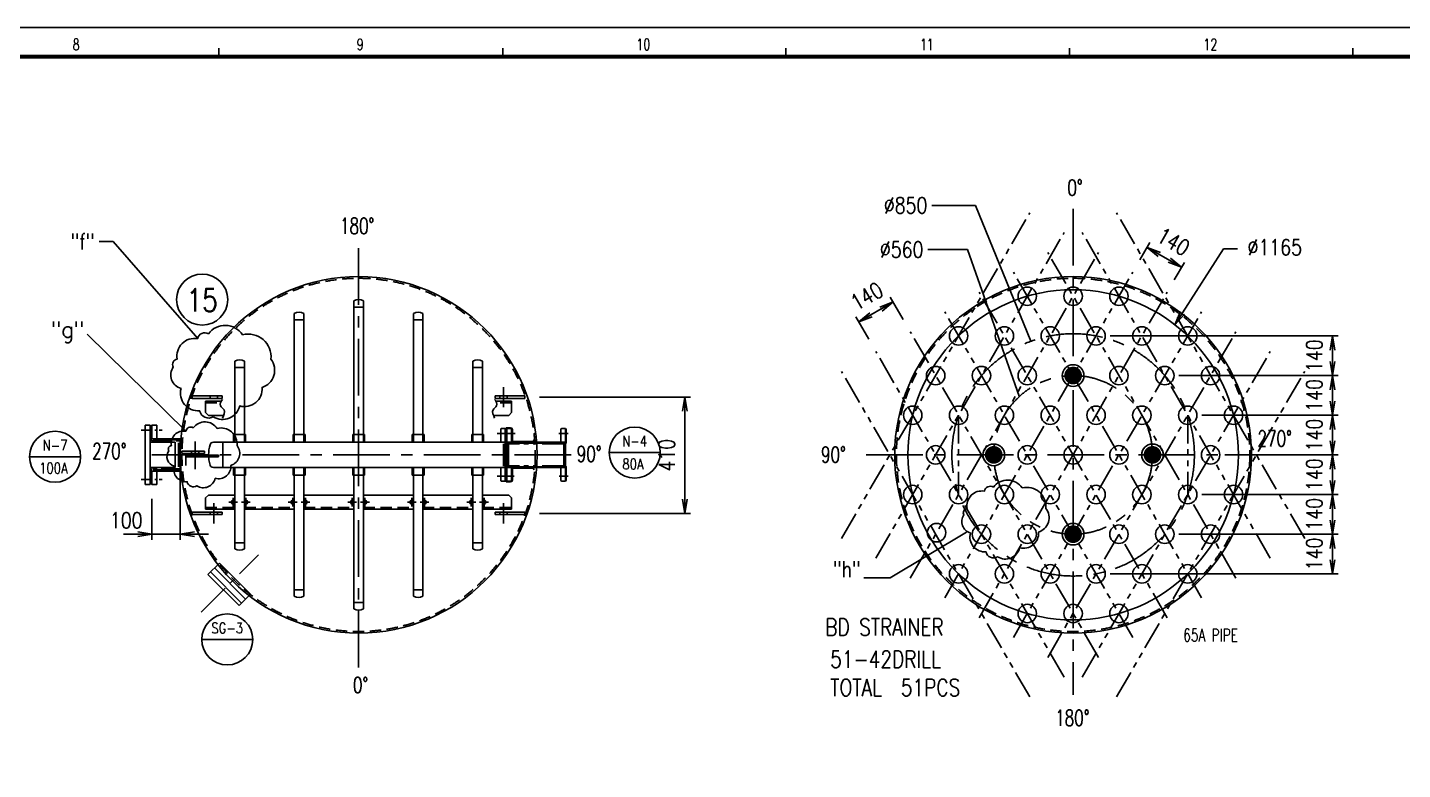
# Model space of a CAD drawing. Extents: x 0 to 36769, y -42 to 11490.
# Drawn here: x 23858 to 28708, y 8864 to 11484 of the extents above; entities that cross this region are included whole.
import ezdxf
from ezdxf.enums import TextEntityAlignment as Align

# ---------------------------------------------------------------- set-up
doc = ezdxf.new("R2010")
doc.units = 0
doc.header["$LTSCALE"] = 160
doc.header["$MEASUREMENT"] = 0
for name, pattern in [('CENTER', [2, 1.25, -0.25, 0.25, -0.25]), ('HIDDEN', [0.375, 0.25, -0.125]), ('PHANTOM2', [1.25, 0.625, -0.125, 0.125, -0.125, 0.125, -0.125])]:
    doc.linetypes.add(name, pattern=pattern)
doc.layers.get('0').update_dxf_attribs({"linetype": 'CONTINUOUS'})
doc.layers.get('DEFPOINTS').update_dxf_attribs({"linetype": 'CONTINUOUS'})
for name, color, linetype in [('CAS', 30, 'CONTINUOUS'), ('DIM', 7, 'CONTINUOUS'), ('EQI', 3, 'CONTINUOUS'), ('T-F', 7, 'CONTINUOUS'), ('T-N', 4, 'CONTINUOUS'), ('TEXT', 7, 'CONTINUOUS'), ('ZL', 5, 'CONTINUOUS'), ('機器', 3, 'CONTINUOUS')]:
    doc.layers.add(name, color=color, linetype=linetype)
doc.styles.add('CHINA', font='ROMANS', dxfattribs={"bigfont": 'LSP'})
doc.styles.add('DIM', font='ROMANS', dxfattribs={"width": 0.7, "bigfont": 'EXTFONT.shx'})
doc.styles.add('NMS2', font='romans.shx', dxfattribs={"width": 0.7})
doc.styles.add('ROMANSEXTFONT', font='romans.shx', dxfattribs={"width": 0.8, "bigfont": 'extfont.shx'})
doc.dimstyles.get("Standard").update_dxf_attribs({"dimscale": 20, "dimtxt": 2.8, "dimasz": 2.5, "dimexe": 1, "dimexo": 2.5, "dimgap": 0.8, "dimtad": 1, "dimdec": 0, "dimrnd": 0.5, "dimzin": 9, "dimdsep": 46, "dimtxsty": 'ROMANSEXTFONT', "dimblk": 'OPEN', "dimcen": -0.6, "dimclrd": 256, "dimclre": 256, "dimclrt": 2, "dimadec": 0, "dimazin": 0, "dimtfac": 1, "dimtdec": 0, "dimtmove": 1, "dimatfit": 3, "dimldrblk": 'OPEN', "dimfxl": 0, "dimtvp": 1, "dimtolj": 1, "dimtzin": 9, "dimarcsym": 0})

# ---------------------------------------------------------------- blocks, each defined once
blk = doc.blocks.new('OPEN')
blk = doc.blocks.new('_OPEN')
at = {"color": 0, "linetype": 'ByBlock'}
for p, q in [((-1, 0.167), (0, 0)), ((0, 0), (-1, -0.167)), ((0, 0), (-1, 0))]:
    blk.add_line(p, q, dxfattribs=at)
blk = doc.blocks.new('*D161')
at = {"linetype": 'ByBlock'}
for p, q in [((27919.7, 9695.1), (28481.2, 9695.1)), ((28461.2, 9555.1), (28461.2, 9695.1)), ((27627.3, 9555.1), (27627.3, 9555.1)), ((27677.3, 9555.1), (28481.2, 9555.1))]:
    blk.add_line(p, q, dxfattribs=at)
at = {"layer": 'DEFPOINTS', "linetype": 'ByBlock'}
for p in [(27869.7, 9695.1), (27627.3, 9555.1)]:
    blk.add_point(p, dxfattribs=at)
at = {"linetype": 'ByBlock', "xscale": 50, "yscale": 50, "zscale": 50}
for p, rotation in [((28461.2, 9695.1), 90), ((28461.2, 9555.1), 270)]:
    blk.add_blockref('_OPEN', p, dxfattribs=dict(at, rotation=rotation))
at = {"color": 2, "linetype": 'ByBlock', "insert": (28397.2, 9625.1), "char_height": 56, "attachment_point": 5, "rotation": 90, "style": 'ROMANSEXTFONT'}
blk.add_mtext('\\A1;140', dxfattribs=at)
blk = doc.blocks.new('*D175')
at = {"linetype": 'ByBlock'}
for p, q in [((25664.2, 10179.2), (26196.9, 10179.2)), ((26176.9, 9768.6), (26176.9, 10179.2)), ((25614.2, 9768.6), (25614.2, 9768.6)), ((25664.2, 9768.6), (26196.9, 9768.6))]:
    blk.add_line(p, q, dxfattribs=at)
at = {"layer": 'DEFPOINTS', "linetype": 'ByBlock'}
for p in [(25614.2, 10179.2), (25614.2, 9768.6)]:
    blk.add_point(p, dxfattribs=at)
at = {"linetype": 'ByBlock', "xscale": 50, "yscale": 50, "zscale": 50}
for p, rotation in [((26176.9, 10179.2), 90), ((26176.9, 9768.6), 270)]:
    blk.add_blockref('_OPEN', p, dxfattribs=dict(at, rotation=rotation))
at = {"color": 2, "linetype": 'ByBlock', "insert": (26112.9, 9973.9), "char_height": 56, "attachment_point": 5, "rotation": 90, "style": 'ROMANSEXTFONT'}
blk.add_mtext('410', dxfattribs=at)
blk = doc.blocks.new('*D176')
at = {"linetype": 'ByBlock'}
for p, q in [((26947.1, 10453.1), (26901.5, 10532.2)), ((26911.5, 10514.8), (26790.2, 10444.8)), ((26825.9, 10383.1), (26780.2, 10462.2)), ((26972.1, 10409.8), (26972.1, 10409.8))]:
    blk.add_line(p, q, dxfattribs=at)
at = {"layer": 'DEFPOINTS', "linetype": 'ByBlock'}
for p in [(26972.1, 10409.8), (26850.9, 10339.8)]:
    blk.add_point(p, dxfattribs=at)
at = {"linetype": 'ByBlock', "xscale": 50, "yscale": 50, "zscale": 50}
for p, rotation in [((26790.2, 10444.8), 209.9999999999999), ((26911.5, 10514.8), 29.99999999999989)]:
    blk.add_blockref('_OPEN', p, dxfattribs=dict(at, rotation=rotation))
at = {"color": 2, "linetype": 'ByBlock', "insert": (26818.8, 10535.3), "char_height": 56, "attachment_point": 5, "rotation": 30, "style": 'ROMANSEXTFONT'}
blk.add_mtext('\\A1;140', dxfattribs=at)
blk = doc.blocks.new('*D177')
at = {"linetype": 'ByBlock'}
for p, q in [((27782, 10663.1), (27817.5, 10724.5)), ((27807.5, 10707.2), (27928.7, 10637.2)), ((27903.2, 10593.1), (27938.7, 10654.5)), ((27757, 10619.8), (27757, 10619.8))]:
    blk.add_line(p, q, dxfattribs=at)
at = {"layer": 'DEFPOINTS', "linetype": 'ByBlock'}
for p in [(27757, 10619.8), (27878.2, 10549.8)]:
    blk.add_point(p, dxfattribs=at)
at = {"linetype": 'ByBlock', "xscale": 50, "yscale": 50, "zscale": 50}
for p, rotation in [((27807.5, 10707.2), 150.0000000000001), ((27928.7, 10637.2), 330.0000000000001)]:
    blk.add_blockref('_OPEN', p, dxfattribs=dict(at, rotation=rotation))
at = {"color": 2, "linetype": 'ByBlock', "insert": (27900.1, 10727.6), "char_height": 56, "attachment_point": 5, "rotation": 330, "style": 'ROMANSEXTFONT'}
blk.add_mtext('\\A1;140', dxfattribs=at)
blk = doc.blocks.new('*D178')
at = {"linetype": 'ByBlock'}
for p, q in [((28000.6, 9835.1), (28481.2, 9835.1)), ((28461.2, 9695.1), (28461.2, 9835.1)), ((27869.7, 9695.1), (27869.7, 9695.1)), ((27919.7, 9695.1), (28481.2, 9695.1))]:
    blk.add_line(p, q, dxfattribs=at)
at = {"layer": 'DEFPOINTS', "linetype": 'ByBlock'}
for p in [(27950.6, 9835.1), (27869.7, 9695.1)]:
    blk.add_point(p, dxfattribs=at)
at = {"linetype": 'ByBlock', "xscale": 50, "yscale": 50, "zscale": 50}
for p, rotation in [((28461.2, 9835.1), 90), ((28461.2, 9695.1), 270)]:
    blk.add_blockref('_OPEN', p, dxfattribs=dict(at, rotation=rotation))
at = {"color": 2, "linetype": 'ByBlock', "insert": (28397.2, 9765.1), "char_height": 56, "attachment_point": 5, "rotation": 90, "style": 'ROMANSEXTFONT'}
blk.add_mtext('\\A1;140', dxfattribs=at)
blk = doc.blocks.new('*D179')
at = {"linetype": 'ByBlock'}
for p, q in [((28031.4, 9975.1), (28031.4, 9975.1)), ((28081.4, 9975.1), (28481.2, 9975.1)), ((28461.2, 9975.1), (28461.2, 9835.1)), ((28000.6, 9835.1), (28481.2, 9835.1))]:
    blk.add_line(p, q, dxfattribs=at)
at = {"layer": 'DEFPOINTS', "linetype": 'ByBlock'}
for p in [(28031.4, 9975.1), (27950.6, 9835.1)]:
    blk.add_point(p, dxfattribs=at)
at = {"linetype": 'ByBlock', "xscale": 50, "yscale": 50, "zscale": 50}
for p, rotation in [((28461.2, 9975.1), 90), ((28461.2, 9835.1), 270)]:
    blk.add_blockref('_OPEN', p, dxfattribs=dict(at, rotation=rotation))
at = {"color": 2, "linetype": 'ByBlock', "insert": (28397.2, 9905.1), "char_height": 56, "attachment_point": 5, "rotation": 90, "style": 'ROMANSEXTFONT'}
blk.add_mtext('\\A1;140', dxfattribs=at)
blk = doc.blocks.new('*D180')
at = {"linetype": 'ByBlock'}
for p, q in [((27950.6, 10115.1), (27950.6, 10115.1)), ((28000.6, 10115.1), (28481.2, 10115.1)), ((28461.2, 10115.1), (28461.2, 9975.1)), ((28346.4, 9975.1), (28481.2, 9975.1))]:
    blk.add_line(p, q, dxfattribs=at)
at = {"layer": 'DEFPOINTS', "linetype": 'ByBlock'}
for p in [(27950.6, 10115.1), (28296.4, 9975.1)]:
    blk.add_point(p, dxfattribs=at)
at = {"linetype": 'ByBlock', "xscale": 50, "yscale": 50, "zscale": 50}
for p, rotation in [((28461.2, 10115.1), 90), ((28461.2, 9975.1), 270)]:
    blk.add_blockref('_OPEN', p, dxfattribs=dict(at, rotation=rotation))
at = {"color": 2, "linetype": 'ByBlock', "insert": (28397.2, 10045.1), "char_height": 56, "attachment_point": 5, "rotation": 90, "style": 'ROMANSEXTFONT'}
blk.add_mtext('\\A1;140', dxfattribs=at)
blk = doc.blocks.new('*D181')
at = {"linetype": 'ByBlock'}
for p, q in [((27869.7, 10255.1), (27869.7, 10255.1)), ((27919.7, 10255.1), (28481.2, 10255.1)), ((28461.2, 10255.1), (28461.2, 10115.1)), ((28000.6, 10115.1), (28481.2, 10115.1))]:
    blk.add_line(p, q, dxfattribs=at)
at = {"layer": 'DEFPOINTS', "linetype": 'ByBlock'}
for p in [(27869.7, 10255.1), (27950.6, 10115.1)]:
    blk.add_point(p, dxfattribs=at)
at = {"linetype": 'ByBlock', "xscale": 50, "yscale": 50, "zscale": 50}
for p, rotation in [((28461.2, 10255.1), 90), ((28461.2, 10115.1), 270)]:
    blk.add_blockref('_OPEN', p, dxfattribs=dict(at, rotation=rotation))
at = {"color": 2, "linetype": 'ByBlock', "insert": (28397.2, 10185.1), "char_height": 56, "attachment_point": 5, "rotation": 90, "style": 'ROMANSEXTFONT'}
blk.add_mtext('\\A1;140', dxfattribs=at)
blk = doc.blocks.new('*D182')
at = {"linetype": 'ByBlock'}
for p, q in [((27627.3, 10395.1), (27627.3, 10395.1)), ((27677.3, 10395.1), (28481.2, 10395.1)), ((28461.2, 10395.1), (28461.2, 10255.1)), ((27919.7, 10255.1), (28481.2, 10255.1))]:
    blk.add_line(p, q, dxfattribs=at)
at = {"layer": 'DEFPOINTS', "linetype": 'ByBlock'}
for p in [(27627.3, 10395.1), (27869.7, 10255.1)]:
    blk.add_point(p, dxfattribs=at)
at = {"linetype": 'ByBlock', "xscale": 50, "yscale": 50, "zscale": 50}
for p, rotation in [((28461.2, 10395.1), 90), ((28461.2, 10255.1), 270)]:
    blk.add_blockref('_OPEN', p, dxfattribs=dict(at, rotation=rotation))
at = {"color": 2, "linetype": 'ByBlock', "insert": (28397.2, 10325.1), "char_height": 56, "attachment_point": 5, "rotation": 90, "style": 'ROMANSEXTFONT'}
blk.add_mtext('\\A1;140', dxfattribs=at)

msp = doc.modelspace()

# ---------------------------------------------------------------- linework, layer by layer
at = {"layer": 'CAS'}
for centre in [(24583.5153, 9808.12001), (24628.5153, 9808.12001), (24793.5153, 9808.12001), (24838.5153, 9808.12001), (25003.5153, 9808.12001), (25048.5153, 9808.12001), (25213.5153, 9808.12001), (25258.5153, 9808.12001), (25423.5153, 9808.12001), (25468.5153, 9808.12001)]:
    msp.add_circle(centre, 6.5, dxfattribs=at)
at = {"layer": 'DIM'}
for p, q in [((27932.39706, 10476.33779), (28076.66543, 10702.86376)), ((28076.66543, 10702.86376), (28126.66543, 10702.86376)), ((24396.69969, 9925.0615), (24396.69969, 9675.60713)), ((24296.69969, 9820.05952), (24296.69969, 9675.60713)), ((24246.69969, 9695.60713), (24196.69969, 9695.60713)), ((24396.69969, 9695.60713), (24296.69969, 9695.60713)), ((24441.69969, 9695.60713), (24496.69969, 9695.60713))]:
    msp.add_line(p, q, dxfattribs=at)
at = {"layer": 'DIM', "color": 1, "linetype": 'CENTER'}
for radius in [427.70706, 280]:
    msp.add_circle((27546.43103, 9975.0615), radius, dxfattribs=at)
at = {"layer": 'EQI', "color": 1, "linetype": 'PHANTOM2'}
for p, q in [((26729.65892, 9680.37071), (27393.25468, 10829.75229)), ((28363.20313, 9680.37071), (27699.60737, 10829.75229)), ((26850.90247, 9610.37071), (27514.49824, 10759.75229)), ((28241.95958, 9610.37071), (27578.36381, 10759.75229)), ((26972.14603, 9540.37071), (27635.74179, 10689.75229)), ((28120.71602, 9540.37071), (27457.12026, 10689.75229)), ((27093.38959, 9470.37071), (27756.98535, 10619.75229)), ((27999.47246, 9470.37071), (27335.8767, 10619.75229)), ((27878.22891, 9400.37071), (27214.63314, 10549.75229)), ((27214.63314, 9400.37071), (27878.22891, 10549.75229)), ((27756.98535, 9330.37071), (27093.38959, 10479.75229)), ((27335.8767, 9330.37071), (27999.47246, 10479.75229)), ((27635.74179, 9260.37071), (26972.14603, 10409.75229)), ((27457.12026, 9260.37071), (28120.71602, 10409.75229)), ((27514.49824, 9190.37071), (26850.90247, 10339.75229)), ((27578.36381, 9190.37071), (28241.95958, 10339.75229)), ((27393.25468, 9120.37071), (26729.65892, 10269.75229)), ((27699.60737, 9120.37071), (28363.20313, 10269.75229)), ((27142.28584, 10115.0615), (27142.28584, 9835.0615)), ((27950.57621, 10115.0615), (27950.57621, 9835.0615))]:
    msp.add_line(p, q, dxfattribs=at)
at = {"layer": 'EQI', "color": 6}
for p, q in [((25009.1153, 10496.64505), (25009.1153, 10518.61424)), ((25009.1153, 10496.64505), (25009.1153, 10019.56105)), ((25009.1153, 10496.64505), (25042.9153, 10496.64505)), ((25042.9153, 10496.64505), (25042.9153, 10518.61424)), ((25042.9153, 10496.64505), (25042.9153, 10019.56105)), ((24799.1153, 10452.00038), (24799.1153, 10473.96957)), ((24799.1153, 10452.00038), (24799.1153, 10019.56105)), ((24799.1153, 10452.00038), (24832.9153, 10452.00038)), ((24832.9153, 10452.00038), (24832.9153, 10473.96957)), ((24832.9153, 10452.00038), (24832.9153, 10019.56105)), ((25219.1153, 10452.00038), (25219.1153, 10473.96957)), ((25219.1153, 10452.00038), (25219.1153, 10019.56105)), ((25219.1153, 10452.00038), (25252.9153, 10452.00038)), ((25252.9153, 10452.00038), (25252.9153, 10473.96957)), ((25252.9153, 10452.00038), (25252.9153, 10019.56105)), ((24589.1153, 10284.01717), (24589.1153, 10305.98636)), ((24589.1153, 10284.01717), (24589.1153, 10019.56105)), ((24589.1153, 10284.01717), (24622.9153, 10284.01717)), ((24622.9153, 10284.01717), (24622.9153, 10305.98636)), ((24622.9153, 10284.01717), (24622.9153, 10019.56105)), ((25429.1153, 10284.01717), (25429.1153, 10305.98636)), ((25429.1153, 10284.01717), (25429.1153, 10019.56105)), ((25429.1153, 10284.01717), (25462.9153, 10284.01717)), ((25462.9153, 10284.01717), (25462.9153, 10305.98636)), ((25462.9153, 10284.01717), (25462.9153, 10019.56105)), ((24585.1153, 10046.56105), (24585.1153, 10019.56105)), ((24626.9153, 10046.56105), (24585.1153, 10046.56105)), ((24626.9153, 10046.56105), (24626.9153, 10019.56105)), ((24795.1153, 10046.56105), (24795.1153, 10019.56105)), ((24836.9153, 10046.56105), (24795.1153, 10046.56105)), ((24836.9153, 10046.56105), (24836.9153, 10019.56105)), ((25046.9153, 10046.56105), (25005.1153, 10046.56105)), ((25005.1153, 10046.56105), (25005.1153, 10019.56105)), ((25046.9153, 10046.56105), (25046.9153, 10019.56105)), ((25215.1153, 10046.56105), (25215.1153, 10019.56105)), ((25256.9153, 10046.56105), (25215.1153, 10046.56105)), ((25256.9153, 10046.56105), (25256.9153, 10019.56105)), ((25466.9153, 10046.56105), (25425.1153, 10046.56105)), ((25425.1153, 10046.56105), (25425.1153, 10019.56105)), ((25466.9153, 10046.56105), (25466.9153, 10019.56105)), ((25527.3309, 10064.56151), (25527.3309, 10019.56105)), ((25530.3309, 10067.5615), (25543.3309, 10067.5615)), ((25543.3309, 10067.5615), (25543.3309, 10019.56105)), ((24547.62051, 10019.5615), (24513.54236, 10019.5615)), ((25543.3309, 10019.56105), (24535.97183, 10019.56105)), ((24547.62051, 10019.5615), (24547.62051, 9930.5615)), ((24547.62051, 9930.5615), (24513.54236, 9930.5615)), ((25543.3309, 9930.56105), (24535.97183, 9930.56105)), ((24585.1153, 9930.56105), (24585.1153, 9903.56105)), ((24626.9153, 9903.56105), (24585.1153, 9903.56105)), ((24589.1153, 9930.56105), (24589.1153, 9656.11972)), ((24622.9153, 9930.56105), (24622.9153, 9656.11972)), ((24626.9153, 9930.56105), (24626.9153, 9903.56105)), ((24795.1153, 9930.56105), (24795.1153, 9903.56105)), ((24836.9153, 9903.56105), (24795.1153, 9903.56105)), ((24799.1153, 9930.56105), (24799.1153, 9498.12262)), ((24832.9153, 9930.56105), (24832.9153, 9498.12262)), ((24836.9153, 9930.56105), (24836.9153, 9903.56105)), ((25005.1153, 9930.56105), (25005.1153, 9903.56105)), ((25046.9153, 9903.56105), (25005.1153, 9903.56105)), ((25009.1153, 9930.56105), (25009.1153, 9453.47795)), ((25042.9153, 9930.56105), (25042.9153, 9453.47795)), ((25046.9153, 9930.56105), (25046.9153, 9903.56105)), ((25215.1153, 9930.56105), (25215.1153, 9903.56105)), ((25256.9153, 9903.56105), (25215.1153, 9903.56105)), ((25219.1153, 9930.56105), (25219.1153, 9498.12262)), ((25252.9153, 9930.56105), (25252.9153, 9498.12262)), ((25256.9153, 9930.56105), (25256.9153, 9903.56105)), ((25425.1153, 9930.56105), (25425.1153, 9903.56105)), ((25466.9153, 9903.56105), (25425.1153, 9903.56105)), ((25429.1153, 9930.56105), (25429.1153, 9656.11972)), ((25462.9153, 9930.56105), (25462.9153, 9656.11972)), ((25466.9153, 9930.56105), (25466.9153, 9903.56105)), ((25527.3309, 9930.56105), (25527.3309, 9885.66433)), ((25543.3309, 9930.56105), (25543.3309, 9882.66433)), ((25543.3309, 9930.56105), (25543.3309, 9882.66433)), ((25530.3309, 9882.66433), (25543.3309, 9882.66433)), ((24589.1153, 9664.8115), (24589.1153, 9642.84231)), ((24589.1153, 9664.8115), (24622.9153, 9664.8115)), ((24622.9153, 9664.8115), (24622.9153, 9642.84231)), ((25429.1153, 9664.8115), (25429.1153, 9642.84231)), ((25429.1153, 9664.8115), (25462.9153, 9664.8115)), ((25462.9153, 9664.8115), (25462.9153, 9642.84231)), ((24799.1153, 9498.12262), (24832.9153, 9498.12262)), ((24799.1153, 9498.12262), (24799.1153, 9476.15343)), ((24832.9153, 9498.12262), (24832.9153, 9476.15343)), ((25219.1153, 9498.12262), (25219.1153, 9476.15343)), ((25219.1153, 9498.12262), (25252.9153, 9498.12262)), ((25252.9153, 9498.12262), (25252.9153, 9476.15343)), ((25009.1153, 9453.47795), (25009.1153, 9431.50876)), ((25009.1153, 9453.47795), (25042.9153, 9453.47795)), ((25042.9153, 9453.47795), (25042.9153, 9431.50876))]:
    msp.add_line(p, q, dxfattribs=at)
at = {"layer": 'EQI', "color": 1}
for p, q in [((25536.82707, 10214.44839), (25536.82707, 10143.43137)), ((24515.20352, 9733.08595), (24515.20352, 9804.10298)), ((25536.82707, 9733.08595), (25536.82707, 9804.10298))]:
    msp.add_line(p, q, dxfattribs=at)
at = {"layer": 'EQI', "color": 4}
for p, q in [((24544.20352, 10183.41434), (24439.44212, 10183.41434)), ((24439.44212, 10174.41434), (24439.44212, 10183.41434)), ((24544.20352, 10174.41434), (24439.44212, 10174.41434)), ((24486.20352, 10164.41434), (24541.66615, 10164.41434)), ((24486.20352, 10164.41434), (24486.20352, 10124.41434)), ((24544.20352, 10183.41434), (24544.20352, 10174.41434)), ((24544.20352, 10183.41434), (24544.20352, 10174.41434)), ((25507.82707, 10183.41434), (25612.58847, 10183.41434)), ((25507.82707, 10183.41434), (25507.82707, 10174.41434)), ((25507.82707, 10183.41434), (25507.82707, 10174.41434)), ((25507.82707, 10174.41434), (25612.58847, 10174.41434)), ((25565.82707, 10164.41434), (25510.36444, 10164.41434)), ((25565.82707, 10164.41434), (25565.82707, 10124.41434)), ((25612.58847, 10183.41434), (25612.58847, 10174.41434)), ((24486.20352, 10124.41434), (24496.20352, 10114.41434)), ((24496.20352, 10114.41434), (24550.18169, 10114.41434)), ((25555.82707, 10114.41434), (25501.8489, 10114.41434)), ((25565.82707, 10124.41434), (25555.82707, 10114.41434)), ((24486.20352, 9823.12001), (24496.20352, 9833.12001)), ((24486.20352, 9783.12001), (24486.20352, 9823.12001)), ((24496.20352, 9833.12001), (24589.1153, 9833.12001)), ((24622.9153, 9833.12001), (24799.1153, 9833.12001)), ((24832.9153, 9833.12001), (25009.1153, 9833.12001)), ((25042.9153, 9833.12001), (25219.1153, 9833.12001)), ((25252.9153, 9833.12001), (25429.1153, 9833.12001)), ((25462.9153, 9833.12001), (25555.82707, 9833.12001)), ((25565.82707, 9823.12001), (25555.82707, 9833.12001)), ((25565.82707, 9783.12001), (25565.82707, 9823.12001)), ((24544.20352, 9773.12001), (24439.44212, 9773.12001)), ((24439.44212, 9764.12001), (24439.44212, 9773.12001)), ((24544.20352, 9764.12001), (24439.44212, 9764.12001)), ((24486.20352, 9783.12001), (24589.1153, 9783.12001)), ((24544.20352, 9764.12001), (24544.20352, 9773.12001)), ((24544.20352, 9764.12001), (24544.20352, 9773.12001)), ((24622.9153, 9783.12001), (24799.1153, 9783.12001)), ((24832.9153, 9783.12001), (25009.1153, 9783.12001)), ((25042.9153, 9783.12001), (25219.1153, 9783.12001)), ((25252.9153, 9783.12001), (25429.1153, 9783.12001)), ((25462.9153, 9783.12001), (25565.82707, 9783.12001)), ((25507.82707, 9773.12001), (25612.58847, 9773.12001)), ((25507.82707, 9764.12001), (25507.82707, 9773.12001)), ((25507.82707, 9764.12001), (25507.82707, 9773.12001)), ((25507.82707, 9764.12001), (25612.58847, 9764.12001)), ((25612.58847, 9764.12001), (25612.58847, 9773.12001))]:
    msp.add_line(p, q, dxfattribs=at)
at = {"layer": 'EQI', "color": 4, "linetype": 'HIDDEN'}
for p, q in [((24486.20352, 10158.41434), (24538.95843, 10158.41434)), ((25565.82707, 10158.41434), (25513.07216, 10158.41434)), ((24486.20352, 9789.12001), (24589.1153, 9789.12001)), ((24622.9153, 9789.12001), (24799.1153, 9789.12001)), ((24832.9153, 9789.12001), (25009.1153, 9789.12001)), ((25042.9153, 9789.12001), (25219.1153, 9789.12001)), ((25252.9153, 9789.12001), (25429.1153, 9789.12001)), ((25462.9153, 9789.12001), (25565.82707, 9789.12001))]:
    msp.add_line(p, q, dxfattribs=at)
at = {"layer": 'EQI', "color": 7}
for p, q in [((24502.20352, 10183.41434), (24502.20352, 10174.41434)), ((24528.20352, 10183.41434), (24528.20352, 10174.41434)), ((25523.82707, 10183.41434), (25523.82707, 10174.41434)), ((25549.82707, 10183.41434), (25549.82707, 10174.41434)), ((24436.82051, 9988.41434), (24436.82051, 9979.41434)), ((24436.82051, 9974.41813), (24436.82051, 9968.41865)), ((24462.82051, 9988.41434), (24462.82051, 9979.41434)), ((24462.82051, 9974.41813), (24462.82051, 9968.4176)), ((24502.20352, 9764.12001), (24502.20352, 9773.12001)), ((24528.20352, 9764.12001), (24528.20352, 9773.12001)), ((25523.82707, 9764.12001), (25523.82707, 9773.12001)), ((25549.82707, 9764.12001), (25549.82707, 9773.12001))]:
    msp.add_line(p, q, dxfattribs=at)
at = {"layer": 'EQI'}
for p, q in [((24272.70042, 10080.06348), (24290.69969, 10080.06348)), ((24272.70042, 9870.06347), (24272.70042, 10080.06348)), ((24290.69969, 10080.06348), (24290.69969, 9870.06347)), ((24290.69969, 10019.6115), (24378.69969, 10019.6115)), ((24378.69969, 10019.6115), (24378.69969, 9930.5115)), ((24290.69969, 9930.5115), (24378.69969, 9930.5115)), ((24272.70042, 9870.06347), (24290.69969, 9870.06347)), ((24534.70625, 9593.35401), (24494.49029, 9553.13805)), ((24502.97557, 9561.62333), (24612.57712, 9452.02178)), ((24517.11771, 9575.76547), (24626.71926, 9466.16392)), ((24534.70625, 9593.35401), (24644.30823, 9483.75289)), ((24494.49029, 9553.13805), (24604.09184, 9443.5365)), ((24604.09184, 9443.5365), (24644.30823, 9483.75289))]:
    msp.add_line(p, q, dxfattribs=at)
at = {"layer": 'EQI', "color": 1, "linetype": 'CENTER'}
for p, q in [((24449.82051, 9924.11943), (24449.82051, 10022.20427)), ((24599.03927, 9808.12001), (24567.99132, 9808.12001)), ((24583.5153, 9792.59604), (24583.5153, 9823.64398)), ((24644.03927, 9808.12001), (24612.99132, 9808.12001)), ((24628.5153, 9792.59604), (24628.5153, 9823.64398)), ((24809.03927, 9808.12001), (24777.99132, 9808.12001)), ((24793.5153, 9792.59604), (24793.5153, 9823.64398)), ((24854.03927, 9808.12001), (24822.99132, 9808.12001)), ((24838.5153, 9792.59604), (24838.5153, 9823.64398)), ((25019.03927, 9808.12001), (24987.99132, 9808.12001)), ((25003.5153, 9792.59604), (25003.5153, 9823.64398)), ((25064.03927, 9808.12001), (25032.99132, 9808.12001)), ((25048.5153, 9792.59604), (25048.5153, 9823.64398)), ((25229.03927, 9808.12001), (25197.99132, 9808.12001)), ((25213.5153, 9792.59604), (25213.5153, 9823.64398)), ((25274.03927, 9808.12001), (25242.99132, 9808.12001)), ((25258.5153, 9792.59604), (25258.5153, 9823.64398)), ((25439.03927, 9808.12001), (25407.99132, 9808.12001)), ((25423.5153, 9792.59604), (25423.5153, 9823.64398)), ((25484.03927, 9808.12001), (25452.99132, 9808.12001)), ((25468.5153, 9792.59604), (25468.5153, 9823.64398))]:
    msp.add_line(p, q, dxfattribs=at)
at = {"layer": 'EQI', "color": 44}
for p, q in [((24402.87051, 9979.41434), (24402.87051, 9988.41434)), ((24482.82051, 9988.41434), (24402.87051, 9988.41434)), ((24482.82051, 9979.41434), (24402.87051, 9979.41434)), ((24531.84309, 9974.41479), (24416.82051, 9974.41902)), ((24416.82051, 9974.41902), (24416.82051, 9968.41902)), ((24531.84309, 9968.41479), (24416.82051, 9968.41902)), ((24482.82051, 9979.41434), (24482.82051, 9988.41434)), ((24500.97769, 9974.41479), (24500.97769, 9968.41479)), ((24531.84309, 9974.41479), (24531.84309, 9968.41479))]:
    msp.add_line(p, q, dxfattribs=at)
at = {"layer": 'EQI', "color": 1, "linetype": 'CENTER', "ltscale": 0.6}
msp.add_line((24470.39595, 9419.44215), (24673.44102, 9622.48723), dxfattribs=at)
at = {"layer": 'EQI', "color": 0}
for points in [[(24616.67229, 10399.04609, 0.52056705), (24496.147, 10402.5441, 0.52056705), (24458.27591, 10385.34353, 0.52056705), (24385.99435, 10313.06197, 0.52056705), (24372.23263, 10285.5199, 0.52056705), (24399.81519, 10209.74968, 0.52056705), (24465.27812, 10130.51878, 0.52056705), (24513.49699, 10109.83574, 0.52056705), (24606.45531, 10147.67267, 0.52056705), (24685.62704, 10213.06405, 0.52056705), (24716.57375, 10312.9125, 0.52056705)], [(24527.21594, 10068.23614, 0.52056705), (24442.84823, 10070.68475, 0.52056705), (24416.33847, 10058.64435, 0.52056705), (24365.74138, 10008.04726, 0.52056705), (24356.10817, 9988.76781, 0.52056705), (24375.41596, 9935.72866, 0.52056705), (24421.24001, 9880.26703, 0.52056705), (24454.99322, 9865.7889, 0.52056705), (24520.06405, 9892.27475, 0.52056705), (24575.48426, 9938.04872, 0.52056705), (24597.14696, 10007.94263, 0.52056705)], [(27366.34104, 9858.33658, 0.52056705), (27265.09979, 9861.27491, 0.52056705), (27233.28808, 9846.82643, 0.52056705), (27172.57157, 9786.10992, 0.52056705), (27161.01172, 9762.97459, 0.52056705), (27184.18107, 9699.32759, 0.52056705), (27239.16993, 9632.77364, 0.52056705), (27279.67378, 9615.39989, 0.52056705), (27357.75877, 9647.18291, 0.52056705), (27424.26303, 9702.11167, 0.52056705), (27450.25826, 9785.98436, 0.52056705)]]:
    msp.add_lwpolyline(points, format="xyb", close=True, dxfattribs=at)
at = {"layer": 'EQI', "const_width": 31.25}
for points in [[(27530.80603, 10255.0615, 1), (27562.05603, 10255.0615, 1)], [(27250.80603, 9975.0615, 1), (27282.05603, 9975.0615, 1)], [(27810.80603, 9975.0615, 1), (27842.05603, 9975.0615, 1)], [(27530.80603, 9695.0615, 1), (27562.05603, 9695.0615, 1)]]:
    msp.add_lwpolyline(points, format="xyb", close=True, dxfattribs=at)
at = {"layer": 'EQI', "color": 6}
for centre in [(27384.77295, 10535.0615), (27546.43103, 10535.0615), (27708.0891, 10535.0615), (27142.28584, 10395.0615), (27303.94391, 10395.0615), (27465.60199, 10395.0615), (27627.26006, 10395.0615), (27788.91814, 10395.0615), (27950.57621, 10395.0615), (27061.4568, 10255.0615), (27223.11488, 10255.0615), (27384.77295, 10255.0615), (27708.0891, 10255.0615), (27869.74718, 10255.0615), (28031.40525, 10255.0615), (26980.62776, 10115.0615), (27142.28584, 10115.0615), (27303.94391, 10115.0615), (27465.60199, 10115.0615), (27627.26006, 10115.0615), (27788.91814, 10115.0615), (27950.57621, 10115.0615), (28112.23429, 10115.0615), (27061.4568, 9975.0615), (27384.77295, 9975.0615), (27546.43103, 9975.0615), (27708.0891, 9975.0615), (28031.40525, 9975.0615), (26980.62776, 9835.0615), (27142.28584, 9835.0615), (27303.94391, 9835.0615), (27465.60199, 9835.0615), (27627.26006, 9835.0615), (27788.91814, 9835.0615), (27950.57621, 9835.0615), (28112.23429, 9835.0615), (27064.59005, 9700.48845), (27223.11488, 9695.0615), (27384.77295, 9695.0615), (27708.0891, 9695.0615), (27869.74718, 9695.0615), (28031.40525, 9695.0615), (27142.28584, 9555.0615), (27303.94391, 9555.0615), (27465.60199, 9555.0615), (27627.26006, 9555.0615), (27788.91814, 9555.0615), (27950.57621, 9555.0615), (27384.77295, 9415.0615), (27546.43103, 9415.0615), (27708.0891, 9415.0615)]:
    msp.add_circle(centre, 32.5, dxfattribs=at)
at = {"layer": 'EQI', "color": 4}
for centre in [(27546.43103, 10255.0615), (27266.43103, 9975.0615), (27826.43103, 9975.0615), (27546.43103, 9695.0615)]:
    msp.add_circle(centre, 38.15, dxfattribs=at)
at = {"layer": 'EQI', "color": 6}
for centre, radius, start, end in [((24816.0153, 10444.69791), 33.8, 60, 120), ((25026.0153, 10489.34259), 33.8, 60, 120), ((25236.0153, 10444.69791), 33.8, 60, 120), ((24606.0153, 10276.71471), 33.8, 60, 120), ((25446.0153, 10276.71471), 33.8, 60, 120), ((25530.3309, 10064.56151), 2.99999, 90, 180), ((24623.0285, 9975.0615), 126.20799, 163.46694085, 196.53305915), ((24513.54236, 10007.5615), 12, 90, 163.46694085), ((24513.54236, 9942.5615), 12, 196.53305915, 270), ((25530.3309, 9885.66433), 2.99999, 180, 270), ((24606.0153, 9672.11397), 33.8, 240, 300), ((25446.0153, 9672.11397), 33.8, 240, 300), ((24816.0153, 9505.42509), 33.8, 240, 300), ((25236.0153, 9505.42509), 33.8, 240, 300), ((25026.0153, 9460.78042), 33.8, 240, 300)]:
    msp.add_arc(centre, radius, start, end, dxfattribs=at)
at = {"layer": 'EQI', "color": 1}
for points, start_tangent, end_tangent in [([(24546.3657, 10170.02299), (24539.10168, 10148.03698), (24551.61628, 10134.56931), (24546.3657, 10105.02299)], (-0.7617281079, -0.6478968202), (-0.3666355722, -0.9303646367)), ([(25505.66489, 10170.02299), (25512.92891, 10148.03698), (25500.41431, 10134.56931), (25505.66489, 10105.02299)], (0.7617281079, -0.6478968202), (0.3666355722, -0.9303646367))]:
    msp.add_spline(points, degree=3, dxfattribs=dict(at, start_tangent=start_tangent, end_tangent=end_tangent))
at = {"layer": 'T-F'}
for p, q in [((24533.20113, 11380.23779), (24533.20113, 11410.23779)), ((25535.04769, 11380.23779), (25535.04769, 11410.23779)), ((26533.20113, 11380.23779), (26533.20113, 11410.23779)), ((27533.20113, 11380.23779), (27533.20113, 11410.23779)), ((28533.20113, 11380.23779), (28533.20113, 11410.23779))]:
    msp.add_line(p, q, dxfattribs=at)
at = {"layer": 'T-F', "const_width": 14}
msp.add_lwpolyline([(16533.20113, 11380.23779), (32433.20113, 11380.23779), (32433.20113, 170.23779), (16533.20113, 170.23779)], close=True, dxfattribs=at)
at = {"layer": 'TEXT', "color": 7}
for p, q in [((23865.16166, 9968.41355), (24045.16166, 9968.41355)), ((25909.79206, 9982.96251), (26089.79206, 9982.96251)), ((24472.58194, 9323.35722), (24652.58194, 9323.35722))]:
    msp.add_line(p, q, dxfattribs=at)
for centre in [(24474.17711, 10523.2718), (23955.16166, 9968.41355), (25999.79206, 9982.96251), (24562.58194, 9323.35722)]:
    msp.add_circle(centre, 90, dxfattribs=at)
at = {"layer": 'ZL'}
msp.add_lwpolyline([(16427.60224, 11483.72736), (32525.18276, 11483.72736), (32525.18276, -29.88022), (16427.60224, -29.88022)], close=True, dxfattribs=at)
msp.add_circle((27546.43103, 9975.0615), 582.86648, dxfattribs=at)
at = {"layer": '機器', "color": 1, "linetype": 'CENTER'}
for p, q in [((27546.43103, 10843.62986), (27546.43103, 9128.49314)), ((25026.0153, 9225.0615), (25026.0153, 10725.0615)), ((25552.63852, 10050.0615), (25514.86642, 10050.0615)), ((25540.02329, 10050.0615), (25577.79538, 10050.0615)), ((25764.63852, 10050.0615), (25732.00404, 10050.0615)), ((25776.0153, 9975.0615), (24276.0153, 9975.0615)), ((28296.43103, 9975.0615), (26796.43103, 9975.0615)), ((25575.13428, 9900.0615), (25514.86642, 9900.0615)), ((25764.63852, 9900.0615), (25733.44249, 9900.0615))]:
    msp.add_line(p, q, dxfattribs=at)
at = {"layer": '機器', "color": 1, "linetype": 'CENTER', "ltscale": 0.2}
for p, q in [((24258.62891, 10062.56348), (24333.62891, 10062.56348)), ((24258.62891, 9887.56347), (24333.62891, 9887.56347))]:
    msp.add_line(p, q, dxfattribs=at)
at = {"layer": '機器', "color": 4, "linetype": 'PHANTOM2'}
for p, q in [((24296.69587, 10080.05967), (24293.69566, 10077.0593)), ((24293.69969, 10077.06333), (24293.69969, 10029.71098)), ((24293.69969, 9920.41202), (24293.69969, 9873.05952)), ((24296.69969, 9870.05952), (24293.69917, 9873.06004))]:
    msp.add_line(p, q, dxfattribs=at)
at = {"layer": '機器'}
for p, q in [((24296.69969, 10080.06348), (24314.70018, 10080.06348)), ((24296.69969, 10032.21191), (24296.69969, 10080.06348)), ((24314.70018, 10032.21191), (24314.70018, 10080.06348)), ((25549.3309, 10067.5615), (25549.3309, 10019.5615)), ((25562.33091, 10067.5615), (25549.3309, 10067.5615)), ((25565.3309, 10064.56151), (25565.3309, 10019.8615)), ((25739.3309, 10064.56151), (25739.3309, 10019.8615)), ((25742.3309, 10067.5615), (25755.3309, 10067.5615)), ((25755.3309, 10067.5615), (25755.3309, 10019.5615)), ((24296.69969, 10032.21191), (24399.93749, 10032.21191)), ((24303.19969, 10027.7115), (24303.19969, 10032.2115)), ((24399.44629, 10027.7115), (24303.19969, 10027.7115)), ((25549.3309, 10019.5615), (25681.17938, 10019.5615)), ((25555.1309, 10019.5615), (25555.1309, 10016.7615)), ((25555.1309, 10016.7615), (25681.17938, 10016.7615)), ((25755.3309, 10019.5615), (25681.17938, 10019.5615)), ((25749.5309, 10016.7615), (25681.17938, 10016.7615)), ((25749.5309, 10019.5615), (25749.5309, 10016.7615)), ((24416.82051, 9968.41902), (24416.82051, 9937.83288)), ((24296.69969, 9917.9111), (24399.93749, 9917.9111)), ((24296.69969, 9870.05952), (24296.69969, 9917.9111)), ((24399.44629, 9922.4115), (24303.19969, 9922.4115)), ((24303.19969, 9917.9115), (24303.19969, 9922.4115)), ((24314.70018, 9917.9111), (24314.70018, 9870.06343)), ((25549.3309, 9930.5615), (25681.17938, 9930.5615)), ((25549.3309, 9930.5615), (25549.3309, 9882.5615)), ((25555.1309, 9933.3615), (25681.17938, 9933.3615)), ((25555.1309, 9933.3615), (25555.1309, 9930.5615)), ((25565.3309, 9930.2615), (25565.3309, 9885.56149)), ((25749.5309, 9933.3615), (25681.17938, 9933.3615)), ((25755.3309, 9930.5615), (25681.17938, 9930.5615)), ((25739.3309, 9930.2615), (25739.3309, 9885.56149)), ((25749.5309, 9933.3615), (25749.5309, 9930.5615)), ((25755.3309, 9930.5615), (25755.3309, 9882.5615)), ((24296.69969, 9870.06343), (24314.70018, 9870.06343)), ((25562.33091, 9882.5615), (25549.3309, 9882.5615)), ((25742.3309, 9882.5615), (25755.3309, 9882.5615))]:
    msp.add_line(p, q, dxfattribs=at)
at = {"layer": '機器', "color": 4}
for p, q in [((25562.33091, 10070.5615), (25546.3309, 10070.5615)), ((25546.3309, 10070.5615), (25546.3309, 10018.7615)), ((25568.3309, 10064.56151), (25568.3309, 10022.5615)), ((25568.3309, 10022.5615), (25639.83603, 10022.5615)), ((25546.3309, 9931.3615), (25546.3309, 9879.5615)), ((25568.3309, 9927.5615), (25568.3309, 9885.56149)), ((25568.3309, 9927.5615), (25639.83603, 9927.5615)), ((25562.33091, 9879.5615), (25546.3309, 9879.5615))]:
    msp.add_line(p, q, dxfattribs=at)
at = {"layer": '機器', "color": 4, "linetype": 'PHANTOM2', "ltscale": 0.8}
for p, q in [((25755.3309, 10067.5615), (25758.3309, 10064.5615)), ((25758.3309, 10064.5615), (25758.3309, 10018.7615)), ((25753.3309, 10013.7615), (25551.3309, 10013.7615)), ((25753.3309, 9936.3615), (25551.3309, 9936.3615)), ((25758.3309, 9931.3615), (25758.3309, 9885.5615)), ((25755.3309, 9882.5615), (25758.3309, 9885.5615))]:
    msp.add_line(p, q, dxfattribs=at)
at = {"layer": '機器', "color": 4, "linetype": 'PHANTOM2', "ltscale": 0.7}
for p, q in [((24298.69969, 10024.71098), (24399.14142, 10024.71098)), ((24399.14142, 9925.41202), (24298.69969, 9925.41202))]:
    msp.add_line(p, q, dxfattribs=at)
at = {"layer": '機器', "color": 7}
for p, q in [((24390.70061, 10017.7115), (24390.70061, 9932.4115)), ((24396.69969, 9927.9111), (24396.69969, 10022.21191))]:
    msp.add_line(p, q, dxfattribs=at)
at = {"layer": '機器', "color": 0}
for p, q in [((25537.5309, 9935.16434), (25537.5309, 10013.66434)), ((25543.3309, 9932.71434), (25543.3309, 10016.11434)), ((25549.3309, 9933.3615), (25549.3309, 10016.7615)), ((25555.1309, 9935.8115), (25555.1309, 10014.3115)), ((25749.5309, 9935.8115), (25749.5309, 10014.3115)), ((25755.3309, 9933.3615), (25755.3309, 10016.7615))]:
    msp.add_line(p, q, dxfattribs=at)
at = {"layer": '機器'}
for centre in [(25026.0153, 9975.0615), (27546.43103, 9975.0615)]:
    msp.add_circle(centre, 629.31561, dxfattribs=at)
at = {"layer": '機器', "color": 6, "linetype": 'HIDDEN'}
for centre in [(25026.0153, 9975.0615), (27546.43103, 9975.0615)]:
    msp.add_circle(centre, 623.31561, dxfattribs=at)
at = {"layer": '機器', "color": 4}
for centre, radius, start, end in [((25562.33091, 10064.56151), 5.99999, 0, 90), ((25551.3309, 10018.7615), 5, 180, 270), ((25639.83603, 10027.5615), 5, 270, 360), ((25551.3309, 9931.3615), 5, 90, 180), ((25639.83603, 9922.5615), 5, 0, 90), ((25562.33091, 9885.56149), 5.99999, 270, 360)]:
    msp.add_arc(centre, radius, start, end, dxfattribs=at)
at = {"layer": '機器'}
for centre, start, end in [((25562.33091, 10064.56151), 0, 90), ((25742.3309, 10064.56151), 90, 180), ((25562.33091, 9885.56149), 270, 360), ((25742.3309, 9885.56149), 180, 270)]:
    msp.add_arc(centre, 2.99999, start, end, dxfattribs=at)
at = {"layer": '機器', "color": 4, "linetype": 'PHANTOM2'}
for centre, start, end in [((24298.69969, 10029.71098), 180, 270), ((24298.69969, 9920.41202), 90, 180)]:
    msp.add_arc(centre, 5, start, end, dxfattribs=at)
at = {"layer": '機器', "color": 4, "linetype": 'PHANTOM2', "ltscale": 0.8}
for centre, start, end in [((25753.3309, 10018.7615), 270, 360), ((25753.3309, 9931.3615), 0, 90)]:
    msp.add_arc(centre, 5, start, end, dxfattribs=at)

# ---------------------------------------------------------------- block references
at = {"layer": 'DIM', "yscale": 50, "zscale": 50}
for p, xscale, rotation in [((27905.53799, 10434.16446), 49.99999999999934, 237.5080239751406), ((24396.69969, 9695.60713), 50, 180)]:
    msp.add_blockref('_OPEN', p, dxfattribs=dict(at, xscale=xscale, rotation=rotation))
at = {"layer": 'DIM', "xscale": 50, "yscale": 50, "zscale": 50}
msp.add_blockref('_OPEN', (24296.69969, 9695.60713), dxfattribs=at)

# ---------------------------------------------------------------- texts
at = {"color": 2, "style": 'ROMANSEXTFONT', "width": 0.8}
msp.add_text('15', height=80, dxfattribs=at).set_placement((24474.2773, 10521.20053), align=Align.MIDDLE)
at = {"layer": 'DIM', "color": 2, "char_height": 56, "style": 'ROMANSEXTFONT'}
for s, insert, width, attachment_point in [('%%C850', (27032.26472, 10827.46173), 300, 9), ('"f"', (24094.44425, 10699.90926), 500, 9), ('%%C560', (27018.38239, 10671.85277), 300, 9), ('%%C1165', (28353.71437, 10679.89176), 300, 9), ('"h"', (26698.81357, 9599.42391), 500, 1)]:
    msp.add_mtext(s, dxfattribs=dict(at, insert=insert, width=width, attachment_point=attachment_point))
at = {"layer": 'DIM', "color": 2, "insert": (24206.26756, 9744.11687), "char_height": 56, "attachment_point": 5, "style": 'ROMANSEXTFONT'}
msp.add_mtext('\\A1;100', dxfattribs=at)
at = {"layer": 'T-F', "color": 4, "style": 'NMS2', "width": 0.7}
msp.add_text('9', height=40, dxfattribs=at).set_placement((25019.64444, 11403.79223))
at = {"layer": 'T-N', "color": 4, "style": 'NMS2', "width": 0.7}
for s, p in [('8', (24017.79788, 11403.79223)), ('10', (26006.53106, 11403.79223)), ('11', (27006.53106, 11403.79223)), ('12', (28006.53106, 11403.79223))]:
    msp.add_text(s, height=40, dxfattribs=at).set_placement(p)
at = {"layer": 'TEXT', "color": 2, "style": 'ROMANSEXTFONT', "width": 0.8}
for s, p in [('N-4', (25999.79206, 10023.46251)), ('N-7', (23955.16166, 10008.91355)), ('100A', (23949.38487, 9928.30415)), ('80A', (25994.01528, 9942.85312)), ('SG-3', (24562.58194, 9363.85722))]:
    msp.add_text(s, height=37.5, dxfattribs=at).set_placement(p, align=Align.MIDDLE)
at = {"layer": 'TEXT', "color": 2}
for s, height, style, width, p in [('BD STRAINER', 60, 'ROMANSEXTFONT', 0.8, (26672.18563, 9337.03555)), ('65A PIPE', 45, 'DIM', 0.7, (27934.56564, 9316.33747)), ('51-42DRILL', 60, 'ROMANSEXTFONT', 0.8, (26689.5452, 9223.69715)), ('TOTAL  51PCS', 60, 'ROMANSEXTFONT', 0.8, (26689.5452, 9123.69867))]:
    msp.add_text(s, height=height, dxfattribs=dict(at, style=style, width=width)).set_placement(p)
at = {"layer": 'ZL', "color": 2, "style": 'CHINA'}
for s, p in [('"', (23939.66461, 10389.67393)), ('"', (24020.50681, 10389.67393)), ('g', (23976.99795, 10389.67393))]:
    msp.add_text(s, height=56, dxfattribs=at).set_placement(p)
at = {"layer": '機器', "color": 2, "style": 'DIM', "width": 0.7}
for s, p in [('0%%d', (27526.23872, 10890.49819)), ('180%%d', (24960.40501, 10755.51426)), ('270%%d', (28196.85633, 10004.72229)), ('270%%d', (24086.17178, 9960.20093)), ('90%%d', (25795.48752, 9950.33225)), ('90%%d', (26656.99282, 9947.92346)), ('0%%d', (25005.96957, 9134.62225)), ('180%%d', (27483.06788, 9018.58267))]:
    msp.add_text(s, height=56, dxfattribs=at).set_placement(p)

# ---------------------------------------------------------------- dimensions: what is measured, and where the dimension line sits
at = {"layer": 'DIM'}
for p1, p2, distance, picture, middle in [((27756.98535, 10619.75229), (27878.22891, 10549.75229), 100.96872, '*D177', (27900.09149, 10727.61939)), ((26972.14603, 10409.75229), (26850.90247, 10339.75229), -121.3494, '*D176', (26818.84955, 10535.26958))]:
    dim = msp.add_aligned_dim(p1=p1, p2=p2, distance=distance, dimstyle='Standard', dxfattribs=at)
    dim.commit()
    dim.dimension.update_dxf_attribs({"geometry": picture, "text_midpoint": middle})
for base, p1, p2, picture, middle in [((28461.1682, 10255.0615), (27627.26006, 10395.0615), (27869.74718, 10255.0615), '*D182', (28397.1682, 10325.0615)), ((28461.1682, 10115.0615), (27869.74718, 10255.0615), (27950.57621, 10115.0615), '*D181', (28397.1682, 10185.0615)), ((28461.1682, 9975.0615), (27950.57621, 10115.0615), (28296.43103, 9975.0615), '*D180', (28397.1682, 10045.0615)), ((28461.1682, 9835.0615), (28031.40525, 9975.0615), (27950.57621, 9835.0615), '*D179', (28397.1682, 9905.0615)), ((28461.1682, 9835.0615), (27869.74718, 9695.0615), (27950.57621, 9835.0615), '*D178', (28397.1682, 9765.0615)), ((28461.1682, 9695.0615), (27627.26006, 9555.0615), (27869.74718, 9695.0615), '*D161', (28397.1682, 9625.0615))]:
    dim = msp.add_linear_dim(base=base, p1=p1, p2=p2, angle=90, dimstyle='Standard', dxfattribs=at)
    dim.commit()
    dim.dimension.update_dxf_attribs({"geometry": picture, "text_midpoint": middle})
dim = msp.add_linear_dim(base=(26176.87791, 10179.15026), p1=(25614.21253, 9768.62001), p2=(25614.20144, 10179.15026), angle=270, text='410', dimstyle='Standard', dxfattribs=at)
dim.commit()
dim.dimension.update_dxf_attribs({"geometry": '*D175', "text_midpoint": (26112.87791, 9973.88513)})

# ---------------------------------------------------------------- leaders
for points in [[(27397.37318, 10376.64262), (27202.39311, 10855.46173), (27048.26472, 10855.46173)], [(27355.93733, 10181.76813), (27173.77792, 10699.85277), (27034.38239, 10699.85277)], [(24416.33847, 10058.64435), (24068.50681, 10401.21008)], [(27170.51507, 9701.69589), (26901.53616, 9541.59222), (26807.84692, 9541.59222)]]:
    msp.add_leader(points, dimstyle='Standard', override={"dimgap": 0.8, "dimtad": 0, "dimldrblk": 'OPEN'}, dxfattribs=at)
at = {"layer": 'DIM', "annotation_type": 0, "has_hookline": 1, "hookline_direction": 1, "text_width": 72.53333}
msp.add_leader([(24458.27591, 10385.34353), (24160.44425, 10727.90926), (24110.44425, 10727.90926)], dimstyle='Standard', override={"dimgap": 0.8, "dimtad": 0, "dimldrblk": 'OPEN'}, dxfattribs=at)

doc.saveas('drawing.dxf')
